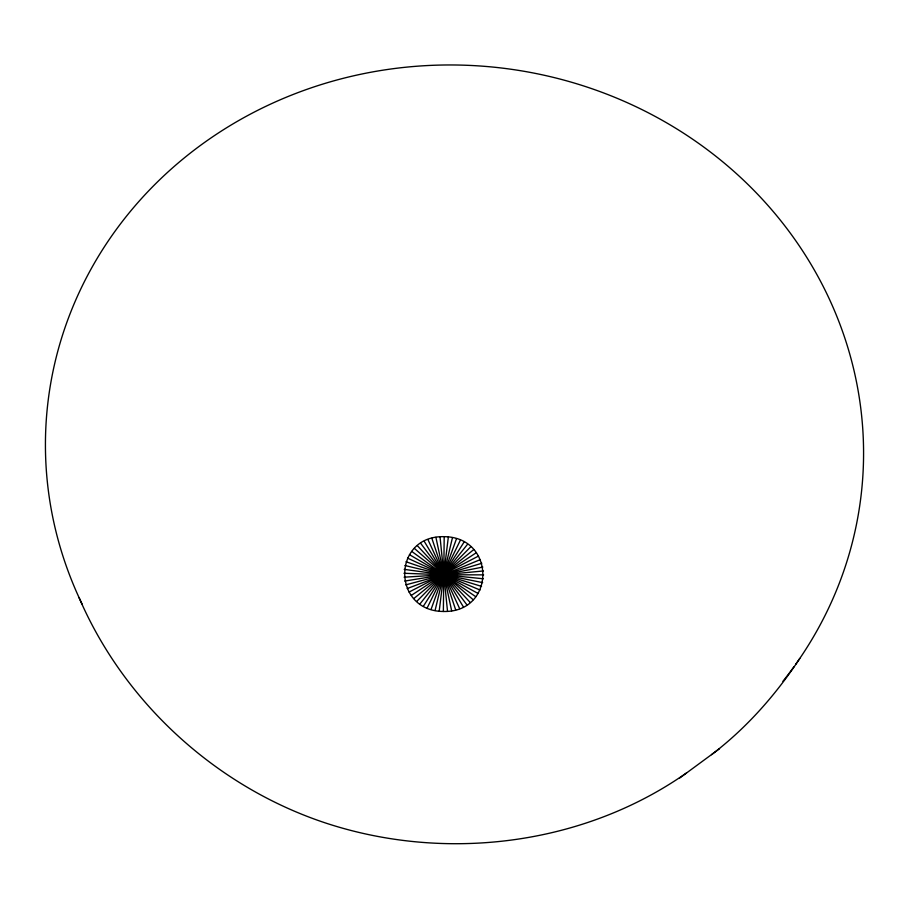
<?xml version="1.0" encoding="UTF-8"?>
<svg xmlns="http://www.w3.org/2000/svg" width="909" height="909" viewBox="0 0 909 909"><rect width="100%" height="100%" fill="white"/><g stroke="black" fill="none" stroke-linecap="round" stroke-linejoin="round"><path stroke-width="1.36" d="M443.365 611.473L444.194 536.674C391.859 535.299 391.586 611.053 443.365 611.473C495.689 612.848 495.973 537.083 444.194 536.674M448.353 536.958L439.195 611.178M452.466 537.662L435.081 610.484M456.488 538.753L431.071 609.394M460.363 540.23L427.196 607.916M464.056 542.082L423.492 606.064M799.772 658.457C775.718 694.942 746.391 728.189 711.52 754.675M467.533 544.286L420.026 603.86M470.748 546.809L416.811 601.326M473.669 549.638L413.89 598.497M79.083 597.668C124.669 703.646 217.524 787.728 327.138 823.509C446.262 862.232 583.464 845.245 686.5 772.945M679.353 778.274L719.519 748.721M476.259 552.74L411.3 595.406M478.486 556.069L409.061 592.077M480.35 559.592L443.717 574.738L407.209 588.555M481.804 563.273L443.717 574.738L405.755 584.873M482.838 567.08L443.717 574.738L404.721 581.067M483.452 570.954L443.717 574.738L404.107 577.192M483.622 574.874L443.717 574.738L403.937 573.272M483.361 578.772L443.717 574.738L404.198 569.364M482.668 582.624L443.717 574.738L404.891 565.512M481.543 586.385L443.717 574.738L406.016 561.751M480.009 590.009L443.717 574.738L407.55 558.126M478.077 593.463L443.717 574.738L409.482 554.683M475.771 596.702L443.717 574.738L411.788 551.445M473.112 599.69L414.447 548.457M470.135 602.394L417.424 545.741M466.862 604.792L420.697 543.343M463.34 606.86L424.219 541.287M459.602 608.564L427.946 539.582M455.693 609.882L431.855 538.253M451.659 610.814L435.9 537.321M447.523 611.348L440.024 536.799M82.071 604.03A409.255 383.837 4.9 0 1 486.804 66.516A409.255 383.837 4.9 0 1 795.648 664.399M794 666.695A409.255 383.837 4.9 0 1 782.922 681.296"/></g></svg>
